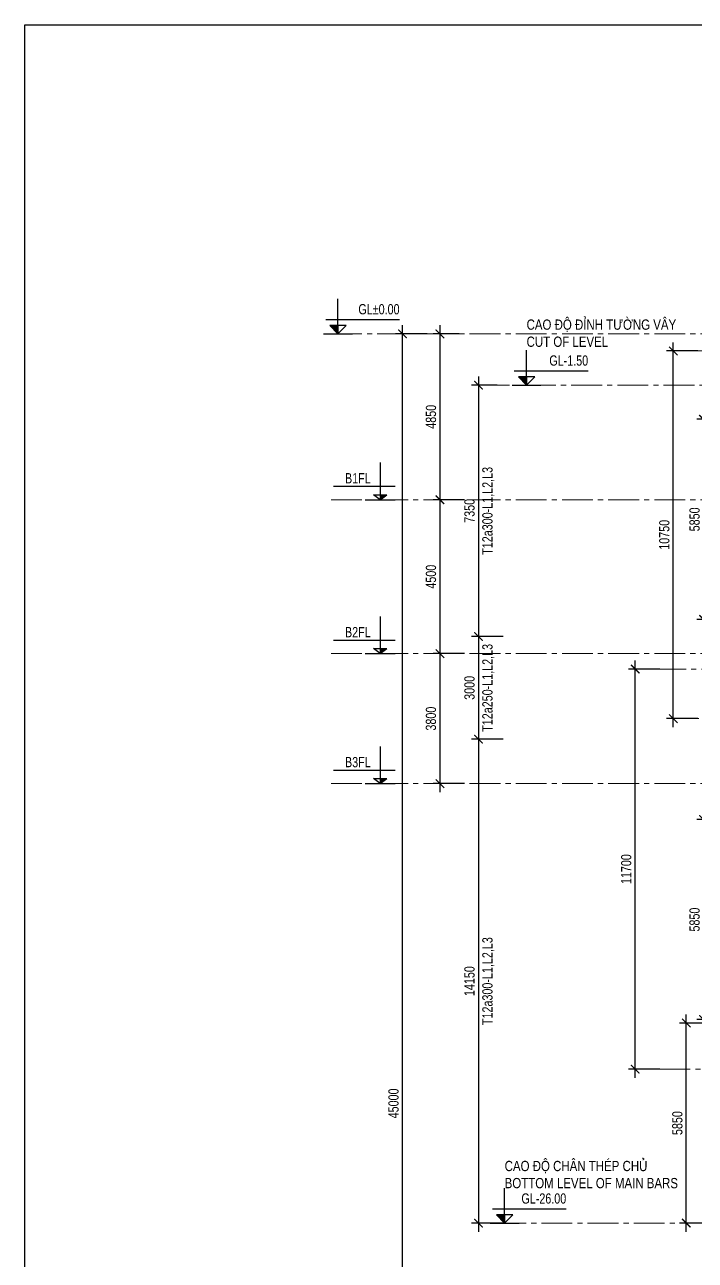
# Model space of a CAD drawing. Header units: millimetres. Extents: x 2746337 to 7547699, y -363432 to 15720.
# Drawn here: x 2746337 to 2765936, y -221391 to -185266 of the extents above; entities that cross this region are included whole.
import ezdxf
from ezdxf.enums import TextEntityAlignment as Align

# ---------------------------------------------------------------- set-up
doc = ezdxf.new("R2010")
doc.units = ezdxf.units.MM
doc.header["$LTSCALE"] = 1200
doc.header["$PDMODE"] = 3
doc.linetypes.add('CENTER2', pattern=[1.125, 0.75, -0.125, 0.125, -0.125])
for name, color, linetype in [('CDC.02.DIM', 1, 'Continuous'), ('CDC.06.TEXT', 2, 'Continuous'), ('CDC.10.HATCH', 251, 'Continuous')]:
    doc.layers.add(name, color=color, linetype=linetype)
for name, color, linetype, lineweight in [('ENOTE', 2, 'Continuous', 15), ('Grid line', 160, 'CENTER2', 5), ('K-THUOC', 1, 'Continuous', 18), ('TEXTVN', 2, 'Continuous', 20)]:
    doc.layers.add(name, color=color, linetype=linetype, lineweight=lineweight)
doc.styles.add('DB_Arial', font='arial.ttf', dxfattribs={"width": 0.8})
doc.styles.add('SMTEXT', font='arial.ttf', dxfattribs={"width": 0.75})
doc.dimstyles.new('BSV1-100', dxfattribs={"dimtxt": 300, "dimasz": 250, "dimexe": 200, "dimexo": 0, "dimgap": 108, "dimtad": 1, "dimdec": 0, "dimdsep": 46, "dimtxsty": 'SMTEXT', "dimblk": 'ARCHTICK', "dimcen": 100, "dimdle": 250, "dimclrd": 256, "dimclre": 256, "dimclrt": 1, "dimadec": 0, "dimazin": 0, "dimtfac": 1, "dimtdec": 0, "dimtix": 1, "dimtmove": 2, "dimatfit": 3, "dimfxl": 720, "dimfxlon": 1, "dimtolj": 1, "dimtzin": 0, "dimarcsym": 0})

# ---------------------------------------------------------------- blocks, each defined once
blk = doc.blocks.new('_ArchTick')
at = {"color": 0, "linetype": 'ByBlock', "const_width": 0.15}
blk.add_lwpolyline([(-0.5, -0.5), (0.5, 0.5)], dxfattribs=at)
blk = doc.blocks.new('*D1135')
at = {"layer": 'Defpoints', "color": 0, "transparency": 16777216}
for p in [(2757379, -194305), (2758902, -194305), (2759181, -239305)]:
    blk.add_point(p, dxfattribs=at)
at = {"layer": 'K-THUOC', "lineweight": -2, "transparency": 16777216}
for p, q in [((2758099, -194305), (2757179, -194305)), ((2757379, -239555), (2757379, -194055)), ((2758099, -239305), (2757179, -239305))]:
    blk.add_line(p, q, dxfattribs=at)
at = {"layer": 'K-THUOC', "lineweight": -2, "transparency": 16777216, "xscale": 250, "yscale": 250, "zscale": 250}
for p, rotation in [((2757379, -194305), 90), ((2757379, -239305), 270)]:
    blk.add_blockref('_ArchTick', p, dxfattribs=dict(at, rotation=rotation))
at = {"layer": 'K-THUOC', "color": 1, "transparency": 16777216, "insert": (2757118, -216805), "char_height": 300, "attachment_point": 5, "rotation": 90, "style": 'SMTEXT'}
blk.add_mtext('\\A1;45000', dxfattribs=at)
blk = doc.blocks.new('*D1136')
at = {"layer": 'Defpoints', "color": 0, "transparency": 16777216}
for p in [(2761100, -203155), (2759600, -206155), (2761136, -206155)]:
    blk.add_point(p, dxfattribs=at)
at = {"layer": 'K-THUOC', "lineweight": -2, "transparency": 16777216}
for p, q in [((2759600, -202905), (2759600, -206405)), ((2760320, -203155), (2759400, -203155)), ((2760320, -206155), (2759400, -206155))]:
    blk.add_line(p, q, dxfattribs=at)
at = {"layer": 'K-THUOC', "lineweight": -2, "transparency": 16777216, "xscale": 250, "yscale": 250, "zscale": 250}
for p, rotation in [((2759600, -203155), 90), ((2759600, -206155), 270)]:
    blk.add_blockref('_ArchTick', p, dxfattribs=dict(at, rotation=rotation))
at = {"layer": 'K-THUOC', "color": 1, "transparency": 16777216, "char_height": 300, "attachment_point": 5, "rotation": 90, "style": 'SMTEXT'}
for s, insert in [('\\A1;T12a250-L1,L2,L3', (2759888, -204655)), ('\\A1;3000', (2759338, -204655))]:
    blk.add_mtext(s, dxfattribs=dict(at, insert=insert))
blk = doc.blocks.new('*D1137')
at = {"layer": 'Defpoints', "color": 0, "transparency": 16777216}
for p in [(2761136, -206155), (2759600, -220305), (2763561, -220305)]:
    blk.add_point(p, dxfattribs=at)
at = {"layer": 'K-THUOC', "lineweight": -2, "transparency": 16777216}
for p, q in [((2759600, -205905), (2759600, -220555)), ((2760320, -206155), (2759400, -206155)), ((2760320, -220305), (2759400, -220305))]:
    blk.add_line(p, q, dxfattribs=at)
at = {"layer": 'K-THUOC', "lineweight": -2, "transparency": 16777216, "xscale": 250, "yscale": 250, "zscale": 250}
for p, rotation in [((2759600, -206155), 90), ((2759600, -220305), 270)]:
    blk.add_blockref('_ArchTick', p, dxfattribs=dict(at, rotation=rotation))
at = {"layer": 'K-THUOC', "color": 1, "transparency": 16777216, "char_height": 300, "attachment_point": 5, "rotation": 90, "style": 'SMTEXT'}
for s, insert in [('\\A1;T12a300-L1,L2,L3', (2759888, -213230)), ('\\A1;14150', (2759338, -213230))]:
    blk.add_mtext(s, dxfattribs=dict(at, insert=insert))
blk = doc.blocks.new('*D1138')
at = {"layer": 'Defpoints', "color": 0, "transparency": 16777216}
for p in [(2760150, -195805), (2759600, -203155), (2761100, -203155)]:
    blk.add_point(p, dxfattribs=at)
at = {"layer": 'K-THUOC', "lineweight": -2, "transparency": 16777216}
for p, q in [((2759600, -195555), (2759600, -203405)), ((2760150, -195805), (2759400, -195805)), ((2760320, -203155), (2759400, -203155))]:
    blk.add_line(p, q, dxfattribs=at)
at = {"layer": 'K-THUOC', "lineweight": -2, "transparency": 16777216, "xscale": 250, "yscale": 250, "zscale": 250}
for p, rotation in [((2759600, -195805), 90), ((2759600, -203155), 270)]:
    blk.add_blockref('_ArchTick', p, dxfattribs=dict(at, rotation=rotation))
at = {"layer": 'K-THUOC', "color": 1, "transparency": 16777216, "char_height": 300, "attachment_point": 5, "rotation": 90, "style": 'SMTEXT'}
for s, insert in [('\\A1;T12a300-L1,L2,L3', (2759888, -199480)), ('\\A1;7350', (2759338, -199480))]:
    blk.add_mtext(s, dxfattribs=dict(at, insert=insert))
blk = doc.blocks.new('tag_cd')
at = {"layer": 'CDC.10.HATCH'}
blk.add_hatch(color=256, dxfattribs=at).paths.add_polyline_path([(180, 240), (420, 0), (420, 240)])
at = {"layer": 'CDC.02.DIM'}
for points in [[(420, 240), (420, 0), (660, 240), (180, 240), (420, 0), (420, 1020)], [(60, 420), (2220, 420)], [(0, 0), (840, 0)]]:
    blk.add_lwpolyline(points, dxfattribs=at)
at = {"layer": 'CDC.06.TEXT', "ltscale": 0.5, "style": 'SMTEXT', "width": 0.75}
blk.add_attdef('CD', text='', height=300, dxfattribs=at).set_placement((2220, 570), align=Align.RIGHT)
blk = doc.blocks.new('*D1139')
at = {"layer": 'Defpoints', "color": 0, "transparency": 16777216}
for p in [(2759035, -194305), (2758473, -199155), (2793586, -199155)]:
    blk.add_point(p, dxfattribs=at)
at = {"layer": 'K-THUOC', "lineweight": -2, "transparency": 16777216}
for p, q in [((2759035, -194305), (2758273, -194305)), ((2758473, -194055), (2758473, -199405)), ((2759193, -199155), (2758273, -199155))]:
    blk.add_line(p, q, dxfattribs=at)
at = {"layer": 'K-THUOC', "lineweight": -2, "transparency": 16777216, "xscale": 250, "yscale": 250, "zscale": 250}
for p, rotation in [((2758473, -194305), 90), ((2758473, -199155), 270)]:
    blk.add_blockref('_ArchTick', p, dxfattribs=dict(at, rotation=rotation))
at = {"layer": 'K-THUOC', "color": 1, "transparency": 16777216, "insert": (2758212, -196730), "char_height": 300, "attachment_point": 5, "rotation": 90, "style": 'SMTEXT'}
blk.add_mtext('\\A1;4850', dxfattribs=at)
blk = doc.blocks.new('*D1140')
at = {"layer": 'Defpoints', "color": 0, "transparency": 16777216}
for p in [(2793586, -199155), (2758473, -203655), (2793586, -203655)]:
    blk.add_point(p, dxfattribs=at)
at = {"layer": 'K-THUOC', "lineweight": -2, "transparency": 16777216}
for p, q in [((2758473, -198905), (2758473, -203905)), ((2759193, -199155), (2758273, -199155)), ((2759193, -203655), (2758273, -203655))]:
    blk.add_line(p, q, dxfattribs=at)
at = {"layer": 'K-THUOC', "lineweight": -2, "transparency": 16777216, "xscale": 250, "yscale": 250, "zscale": 250}
for p, rotation in [((2758473, -199155), 90), ((2758473, -203655), 270)]:
    blk.add_blockref('_ArchTick', p, dxfattribs=dict(at, rotation=rotation))
at = {"layer": 'K-THUOC', "color": 1, "transparency": 16777216, "insert": (2758212, -201405), "char_height": 300, "attachment_point": 5, "rotation": 90, "style": 'SMTEXT'}
blk.add_mtext('\\A1;4500', dxfattribs=at)
blk = doc.blocks.new('*D1141')
at = {"layer": 'Defpoints', "color": 0, "transparency": 16777216}
for p in [(2793586, -203655), (2758473, -207455), (2793586, -207455)]:
    blk.add_point(p, dxfattribs=at)
at = {"layer": 'K-THUOC', "lineweight": -2, "transparency": 16777216}
for p, q in [((2759193, -203655), (2758273, -203655)), ((2758473, -203405), (2758473, -207705)), ((2759193, -207455), (2758273, -207455))]:
    blk.add_line(p, q, dxfattribs=at)
at = {"layer": 'K-THUOC', "lineweight": -2, "transparency": 16777216, "xscale": 250, "yscale": 250, "zscale": 250}
for p, rotation in [((2758473, -203655), 90), ((2758473, -207455), 270)]:
    blk.add_blockref('_ArchTick', p, dxfattribs=dict(at, rotation=rotation))
at = {"layer": 'K-THUOC', "color": 1, "transparency": 16777216, "insert": (2758211, -205555), "char_height": 300, "attachment_point": 5, "rotation": 90, "style": 'SMTEXT'}
blk.add_mtext('\\A1;3800', dxfattribs=at)
blk = doc.blocks.new('A$Cf5debca8')
at = {"layer": 'CDC.02.DIM'}
blk.add_hatch(color=256, dxfattribs=at).paths.add_polyline_path([(-242, 146), (-438, 146), (-438, 0)])
for p, q in [((-438, 1084), (-438, 0)), ((-1809, 398), (0, 398)), ((-875, 0), (0, 0)), ((-438, 0), (-633, 146)), ((-633, 146), (-242, 146)), ((-438, 0), (-242, 146))]:
    blk.add_line(p, q, dxfattribs=at)
at = {"layer": 'CDC.06.TEXT', "style": 'SMTEXT', "width": 0.75}
blk.add_attdef('CD', (-1469, 478), '', height=300, dxfattribs=at)
blk = doc.blocks.new('*D1117')
at = {"layer": 'Defpoints', "color": 0, "transparency": 16777216}
for p in [(2765674, -214455), (2774167, -214455), (2774167, -220305)]:
    blk.add_point(p, dxfattribs=at)
at = {"layer": 'K-THUOC', "lineweight": -2, "transparency": 16777216}
for p, q in [((2765674, -220555), (2765674, -214205)), ((2766394, -214455), (2765474, -214455)), ((2766394, -220305), (2765474, -220305))]:
    blk.add_line(p, q, dxfattribs=at)
at = {"layer": 'K-THUOC', "lineweight": -2, "transparency": 16777216, "xscale": 250, "yscale": 250, "zscale": 250}
for p, rotation in [((2765674, -214455), 90), ((2765674, -220305), 270)]:
    blk.add_blockref('_ArchTick', p, dxfattribs=dict(at, rotation=rotation))
at = {"layer": 'K-THUOC', "color": 1, "transparency": 16777216, "insert": (2765413, -217380), "char_height": 300, "attachment_point": 5, "rotation": 90, "style": 'SMTEXT'}
blk.add_mtext('\\A1;5850', dxfattribs=at)
blk = doc.blocks.new('*D1118')
at = {"layer": 'Defpoints', "color": 0, "transparency": 16777216}
for p in [(2764181, -204105), (2772851, -204105), (2772851, -215805)]:
    blk.add_point(p, dxfattribs=at)
at = {"layer": 'K-THUOC', "lineweight": -2, "transparency": 16777216}
for p, q in [((2764901, -204105), (2763981, -204105)), ((2764181, -216055), (2764181, -203855)), ((2764901, -215805), (2763981, -215805))]:
    blk.add_line(p, q, dxfattribs=at)
at = {"layer": 'K-THUOC', "lineweight": -2, "transparency": 16777216, "xscale": 250, "yscale": 250, "zscale": 250}
for p, rotation in [((2764181, -204105), 90), ((2764181, -215805), 270)]:
    blk.add_blockref('_ArchTick', p, dxfattribs=dict(at, rotation=rotation))
at = {"layer": 'K-THUOC', "color": 1, "transparency": 16777216, "insert": (2763919, -209955), "char_height": 300, "attachment_point": 5, "rotation": 90, "style": 'SMTEXT'}
blk.add_mtext('\\A1;11700', dxfattribs=at)
blk = doc.blocks.new('*D1119')
at = {"layer": 'Defpoints', "color": 0, "transparency": 16777216}
for p in [(2765293, -194805), (2773786, -194805), (2773786, -205555)]:
    blk.add_point(p, dxfattribs=at)
at = {"layer": 'K-THUOC', "lineweight": -2, "transparency": 16777216}
for p, q in [((2765293, -205805), (2765293, -194555)), ((2766013, -194805), (2765093, -194805)), ((2766013, -205555), (2765093, -205555))]:
    blk.add_line(p, q, dxfattribs=at)
at = {"layer": 'K-THUOC', "lineweight": -2, "transparency": 16777216, "xscale": 250, "yscale": 250, "zscale": 250}
for p, rotation in [((2765293, -194805), 90), ((2765293, -205555), 270)]:
    blk.add_blockref('_ArchTick', p, dxfattribs=dict(at, rotation=rotation))
at = {"layer": 'K-THUOC', "color": 1, "transparency": 16777216, "insert": (2765032, -200180), "char_height": 300, "attachment_point": 5, "rotation": 90, "style": 'SMTEXT'}
blk.add_mtext('\\A1;10750', dxfattribs=at)
blk = doc.blocks.new('*D1120')
at = {"layer": 'Defpoints', "color": 0, "transparency": 16777216}
for p in [(2774036, -196804), (2766178, -202654), (2774036, -202654)]:
    blk.add_point(p, dxfattribs=at)
at = {"layer": 'K-THUOC', "lineweight": -2, "transparency": 16777216}
for p, q in [((2766898, -196804), (2765978, -196804)), ((2766178, -196554), (2766178, -202904)), ((2766898, -202654), (2765978, -202654))]:
    blk.add_line(p, q, dxfattribs=at)
at = {"layer": 'K-THUOC', "lineweight": -2, "transparency": 16777216, "xscale": 250, "yscale": 250, "zscale": 250}
for p, rotation in [((2766178, -196804), 90), ((2766178, -202654), 270)]:
    blk.add_blockref('_ArchTick', p, dxfattribs=dict(at, rotation=rotation))
at = {"layer": 'K-THUOC', "color": 1, "transparency": 16777216, "insert": (2765917, -199729), "char_height": 300, "attachment_point": 5, "rotation": 90, "style": 'SMTEXT'}
blk.add_mtext('\\A1;5850', dxfattribs=at)
blk = doc.blocks.new('*D1121')
at = {"layer": 'Defpoints', "color": 0, "transparency": 16777216}
for p in [(2774236, -208505), (2766178, -214355), (2774036, -214355)]:
    blk.add_point(p, dxfattribs=at)
at = {"layer": 'K-THUOC', "lineweight": -2, "transparency": 16777216}
for p, q in [((2766178, -208255), (2766178, -214605)), ((2766898, -208505), (2765978, -208505)), ((2766898, -214355), (2765978, -214355))]:
    blk.add_line(p, q, dxfattribs=at)
at = {"layer": 'K-THUOC', "lineweight": -2, "transparency": 16777216, "xscale": 250, "yscale": 250, "zscale": 250}
for p, rotation in [((2766178, -208505), 90), ((2766178, -214355), 270)]:
    blk.add_blockref('_ArchTick', p, dxfattribs=dict(at, rotation=rotation))
at = {"layer": 'K-THUOC', "color": 1, "transparency": 16777216, "insert": (2765917, -211430), "char_height": 300, "attachment_point": 5, "rotation": 90, "style": 'SMTEXT'}
blk.add_mtext('\\A1;5850', dxfattribs=at)

msp = doc.modelspace()

# ---------------------------------------------------------------- linework, layer by layer
msp.add_lwpolyline([(2746337, -185266.4), (2839854.3, -185266.4), (2839854.3, -262418.8), (2746337, -262418.8)], close=True)
at = {"layer": 'Grid line', "color": 2}
for p, q in [((2755291.6, -194304.7), (2792625.4, -194304.7)), ((2755291.6, -199154.7), (2792625.4, -199154.7)), ((2755291.6, -203654.7), (2792625.4, -203654.7)), ((2755291.6, -207454.7), (2792625.4, -207454.7))]:
    msp.add_line(p, q, dxfattribs=at)
at = {"layer": 'Grid line'}
for p, q in [((2786160.8, -195804.7), (2759953.8, -195804.7)), ((2764765.4, -204105), (2788322.3, -204105)), ((2773835.9, -205555), (2765092.9, -205555)), ((2789765.5, -214454.7), (2765474.4, -214454.7)), ((2788739.9, -215804.7), (2764765.4, -215804.7)), ((2760090.7, -220304.7), (2797161.6, -220304.7))]:
    msp.add_line(p, q, dxfattribs=at)
msp.add_lwpolyline([(2789188.9, -194804.7), (2765780.7, -194804.7)], dxfattribs=at)

# ---------------------------------------------------------------- block references
at = {"layer": 'CDC.06.TEXT'}
for p, values in [((2757167.1, -199154.7), {'CD': 'B1FL'}), ((2757167.1, -203654.7), {'CD': 'B2FL'}), ((2757167.1, -207454.7), {'CD': 'B3FL'})]:
    msp.add_blockref('A$Cf5debca8', p, dxfattribs=at).add_auto_attribs(values)
at = {"layer": 'ENOTE'}
for p, values in [((2755073.2, -194304.7), {'CD': 'GL%%P0.00'}), ((2760585.3, -195804.7), {'CD': 'GL-1.50'}), ((2759944.8, -220304.7), {'CD': 'GL-26.00'})]:
    msp.add_blockref('tag_cd', p, dxfattribs=at).add_auto_attribs(values)

# ---------------------------------------------------------------- texts
at = {"layer": 'TEXTVN', "style": 'DB_Arial', "width": 0.8}
for s, p in [('CAO ĐỘ ĐỈNH TƯỜNG VÂY', (2761005.3, -194184.7)), ('CUT OF LEVEL', (2761005.3, -194684.7)), ('CAO ĐỘ CHÂN THÉP CHỦ', (2760364.8, -218784.7)), ('BOTTOM LEVEL OF MAIN BARS', (2760364.8, -219284.7))]:
    msp.add_text(s, height=300, dxfattribs=at).set_placement(p)

# ---------------------------------------------------------------- dimensions: what is measured, and where the dimension line sits
at = {"layer": 'K-THUOC'}
for base, p1, p2, picture, middle in [((2757379.3, -194304.7), (2759180.6, -239304.7), (2758901.7, -194304.7), '*D1135', (2757118.2, -216804.7)), ((2758472.8, -199154.7), (2759035.2, -194304.7), (2793585.9, -199154.7), '*D1139', (2758211.6, -196729.7)), ((2765292.9, -194804.7), (2773785.9, -205555), (2773785.9, -194804.7), '*D1119', (2765031.8, -200179.9)), ((2766178.3, -202654.4), (2774035.9, -196804.4), (2774035.9, -202654.4), '*D1120', (2765917.1, -199729.4)), ((2758472.8, -203654.7), (2793585.9, -199154.7), (2793585.9, -203654.7), '*D1140', (2758211.6, -201404.7)), ((2758472.8, -207454.7), (2793585.9, -203654.7), (2793585.9, -207454.7), '*D1141', (2758211.5, -205554.7)), ((2764180.5, -204104.7), (2772851, -215804.7), (2772851, -204104.7), '*D1118', (2763919.4, -209954.7)), ((2766178.3, -214354.7), (2774235.9, -208504.7), (2774035.9, -214354.7), '*D1121', (2765917.1, -211429.7)), ((2765674.4, -214454.7), (2774167.3, -220304.7), (2774167.3, -214454.7), '*D1117', (2765413.2, -217379.7))]:
    dim = msp.add_linear_dim(base=base, p1=p1, p2=p2, angle=90, dimstyle='BSV1-100', dxfattribs=at)
    dim.commit()
    dim.dimension.update_dxf_attribs({"geometry": picture, "text_midpoint": middle})
for base, p1, p2, text, picture, middle in [((2759599.7, -203154.7), (2760149.7, -195804.7), (2761099.7, -203154.7), '<>\\XT12a300-L1,L2,L3', '*D1138', (2759599.7, -199479.7)), ((2759599.7, -206154.7), (2761099.7, -203154.7), (2761136.2, -206154.7), '<>\\XT12a250-L1,L2,L3', '*D1136', (2759599.7, -204654.7)), ((2759599.7, -220304.7), (2761136.2, -206154.7), (2763561.1, -220304.7), '<>\\XT12a300-L1,L2,L3', '*D1137', (2759599.7, -213229.7))]:
    dim = msp.add_linear_dim(base=base, p1=p1, p2=p2, angle=90, text=text, dimstyle='BSV1-100', dxfattribs=at)
    dim.commit()
    dim.dimension.update_dxf_attribs({"geometry": picture, "text_midpoint": middle})

doc.saveas('drawing.dxf')
